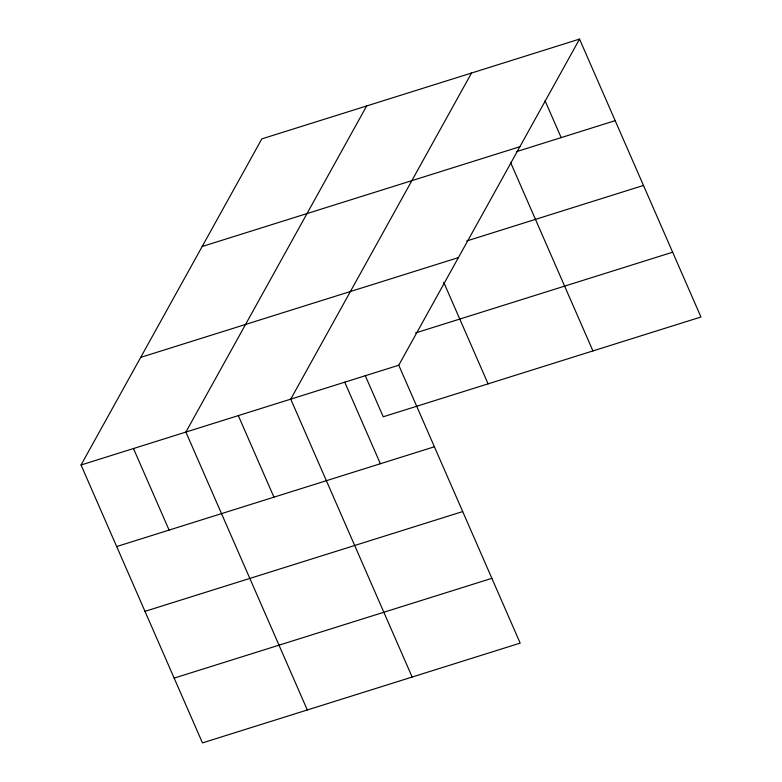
<?xml version="1.0" encoding="UTF-8"?>
<svg xmlns="http://www.w3.org/2000/svg" width="782" height="782" viewBox="0 0 782 782"><rect width="100%" height="100%" fill="white"/><g stroke="black" fill="none" stroke-linecap="round" stroke-linejoin="round"><path stroke-width="1.17" d="M579.54 39.1L398.761 365.223L520.167 643.117L202.46 742.9L81.045 464.997L261.833 138.883L579.54 39.1L700.955 317.003L383.239 416.777L365.184 375.448M366.67 105.951L185.891 432.075L307.306 709.968M471.517 73.029L290.738 399.143L412.153 677.046M202.176 246.496L519.883 146.723M516.345 151.688L615.17 120.653M466.727 240.964L643.478 185.451M140.701 357.374L458.418 257.601M415.516 332.966L672.647 252.205M81.045 464.997L398.761 365.223M116.674 546.55L434.391 446.776M144.983 611.348L462.7 511.565M174.151 678.102L491.858 578.328M545.054 100.751L561.163 137.612M510.568 162.402L592.932 350.923M443.736 282.341L488.085 383.854M344.745 382.183L380.375 463.736M238.315 415.604L273.944 497.157M133.468 448.536L169.098 530.088"/></g></svg>
